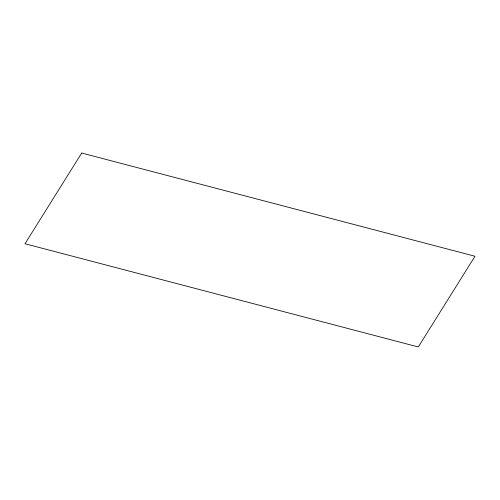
<?xml version="1.0" encoding="UTF-8"?>
<svg xmlns="http://www.w3.org/2000/svg" width="500" height="500" viewBox="0 0 500 500"><rect width="100%" height="100%" fill="white"/><g stroke="black" fill="none" stroke-linecap="round" stroke-linejoin="round"><path stroke-width="0.75" d="M81.7 153.038L25 243.75L418.3 346.962L475 256.25L81.7 153.038"/></g></svg>
